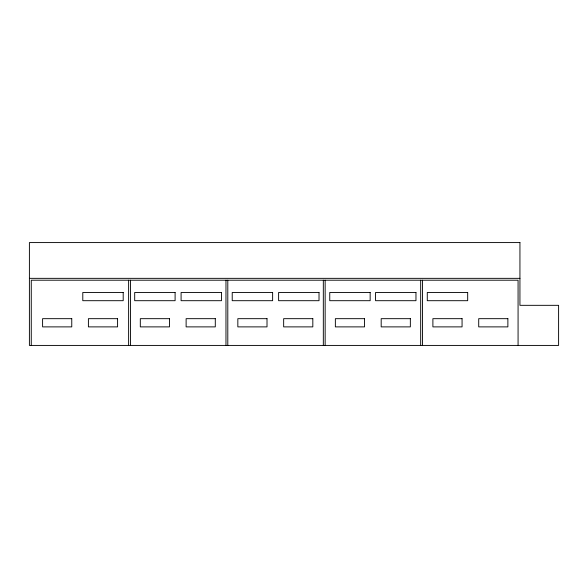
<?xml version="1.0" encoding="UTF-8"?>
<svg xmlns="http://www.w3.org/2000/svg" width="588" height="588" viewBox="0 0 588 588"><rect width="100%" height="100%" fill="white"/><g stroke="black" fill="none" stroke-linecap="round" stroke-linejoin="round"><path stroke-width="0.88" d="M29.4 278.344L519.939 278.344M518.072 345.421L518.072 280.204L31.267 280.204L31.267 345.421M422.5 280.204L422.5 345.421M420.677 280.204L420.677 345.421M325.149 280.204L325.149 345.421M323.326 280.204L323.326 345.421M227.799 280.204L227.799 345.421M225.968 280.204L225.968 345.421M130.44 280.204L130.44 345.421M128.618 280.204L128.618 345.421M519.939 242.579L29.4 242.579L29.4 345.421L558.6 345.421L558.6 305.326L519.939 305.326L519.939 242.579M123.193 292.479L82.79 292.479L82.79 300.696L123.193 300.696L123.193 292.479M175.099 292.479L134.696 292.479L134.696 300.696L175.099 300.696L175.099 292.479M221.492 292.479L181.089 292.479L181.089 300.696L221.492 300.696L221.492 292.479M272.626 292.479L232.223 292.479L232.223 300.696L272.626 300.696L272.626 292.479M319.019 292.479L278.616 292.479L278.616 300.696L319.019 300.696L319.019 292.479M370.153 292.479L329.75 292.479L329.75 300.696L370.153 300.696L370.153 292.479M415.966 292.479L375.563 292.479L375.563 300.696L415.966 300.696L415.966 292.479M467.68 292.479L427.278 292.479L427.278 300.696L467.68 300.696L467.68 292.479M71.765 318.674L42.593 318.674L42.593 326.884L71.765 326.884L71.765 318.674M117.578 318.674L88.406 318.674L88.406 326.884L117.578 326.884L117.578 318.674M169.484 318.674L140.311 318.674L140.311 326.884L169.484 326.884L169.484 318.674M215.296 318.674L186.124 318.674L186.124 326.884L215.296 326.884L215.296 318.674M267.011 318.674L237.839 318.674L237.839 326.884L267.011 326.884L267.011 318.674M312.823 318.674L283.659 318.674L283.659 326.884L312.823 326.884L312.823 318.674M364.538 318.674L335.366 318.674L335.366 326.884L364.538 326.884L364.538 318.674M410.35 318.674L381.186 318.674L381.186 326.884L410.35 326.884L410.35 318.674M462.065 318.674L432.893 318.674L432.893 326.884L462.065 326.884L462.065 318.674M507.878 318.674L478.713 318.674L478.713 326.884L507.878 326.884L507.878 318.674"/></g></svg>
